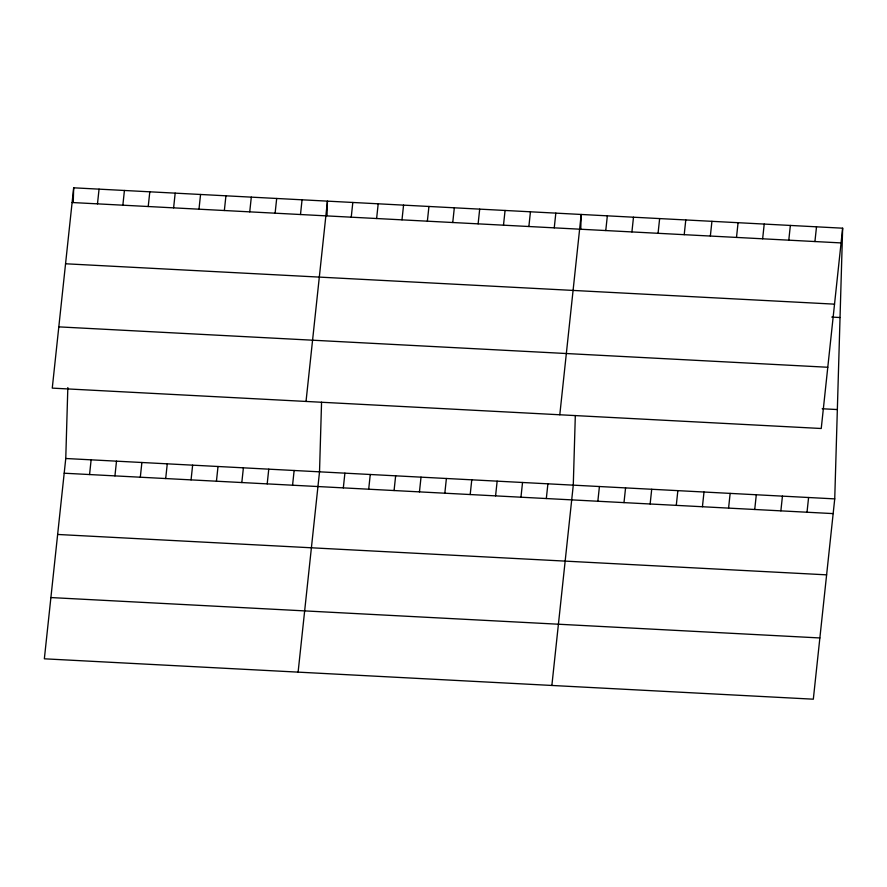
<?xml version="1.0" encoding="UTF-8"?>
<svg xmlns="http://www.w3.org/2000/svg" width="887" height="887" viewBox="0 0 887 887"><rect width="100%" height="100%" fill="white"/><g stroke="black" fill="none" stroke-linecap="round" stroke-linejoin="round"><path stroke-width="1.33" d="M842.65 228.192L821.24 428.499L52.266 388.118L73.676 187.811L842.65 228.192L834.734 498.882L813.324 699.189L44.35 658.808L65.76 458.501L67.833 387.564M73.255 202.258L73.676 187.811M321.56 402.199L319.52 471.829L298.11 672.135M327.015 215.585L327.436 201.138L306.026 401.445M575.319 415.526L573.279 485.156L551.869 685.463M580.774 228.913L581.196 214.454L559.797 414.772M97.481 203.855L99.056 189.142M89.565 474.556L91.128 459.832M122.861 205.196L124.424 190.472M114.933 475.887L116.507 461.162M148.229 206.527L149.803 191.803M140.312 477.217L141.887 462.493M173.608 207.857L175.182 193.133M165.692 478.548L167.266 463.823M198.987 209.188L200.562 194.475M191.06 479.878L192.634 465.165M224.356 210.518L225.93 195.805M216.439 481.22L218.014 466.495M249.735 211.86L251.309 197.136M241.818 482.55L243.393 467.826M275.114 213.19L276.689 198.466M267.198 483.881L268.761 469.156M300.493 214.521L302.057 199.797M292.566 485.211L294.14 470.487M351.241 217.182L352.815 202.469M343.324 487.883L344.899 473.159M376.62 218.524L378.195 203.799M368.693 489.214L370.267 474.49M401.988 219.854L403.563 205.13M394.072 490.544L395.646 475.82M427.368 221.185L428.942 206.46M419.451 491.875L421.026 477.151M452.747 222.515L454.321 207.802M444.83 493.205L446.394 478.492M478.126 223.846L479.69 209.132M470.199 494.536L471.773 479.823M503.494 225.187L505.069 210.463M495.578 495.877L497.152 481.153M528.874 226.518L530.448 211.793M520.957 497.208L522.532 482.484M554.253 227.848L555.827 213.124M546.325 498.538L547.9 483.814M605.766 230.553L607.34 215.829M597.849 501.244L599.424 486.519M631.921 231.928L633.484 217.204M623.993 502.619L625.568 487.894M658.065 233.303L659.64 218.579M650.138 503.993L651.712 489.269M684.21 234.678L685.784 219.954M676.282 505.368L677.856 490.644M710.354 236.042L711.928 221.329M702.426 506.732L704.001 492.019M736.498 237.417L738.073 222.704M728.582 508.107L730.145 493.394M762.643 238.791L764.217 224.067M754.726 509.482L756.301 494.758M788.787 240.166L790.361 225.442M780.87 510.857L782.445 496.132M814.931 241.541L816.506 226.817M807.015 512.231L808.589 497.507M72.102 202.524L841.076 242.916M65.56 263.772L834.534 304.152M831.784 317.08L840.033 317.524M58.819 326.871L827.793 367.262M822.205 408.763L837.339 409.55M65.76 458.501L834.734 498.882M64.186 473.214L833.159 513.606M57.644 534.462L826.617 574.843M50.892 597.561L819.865 637.953"/></g></svg>
